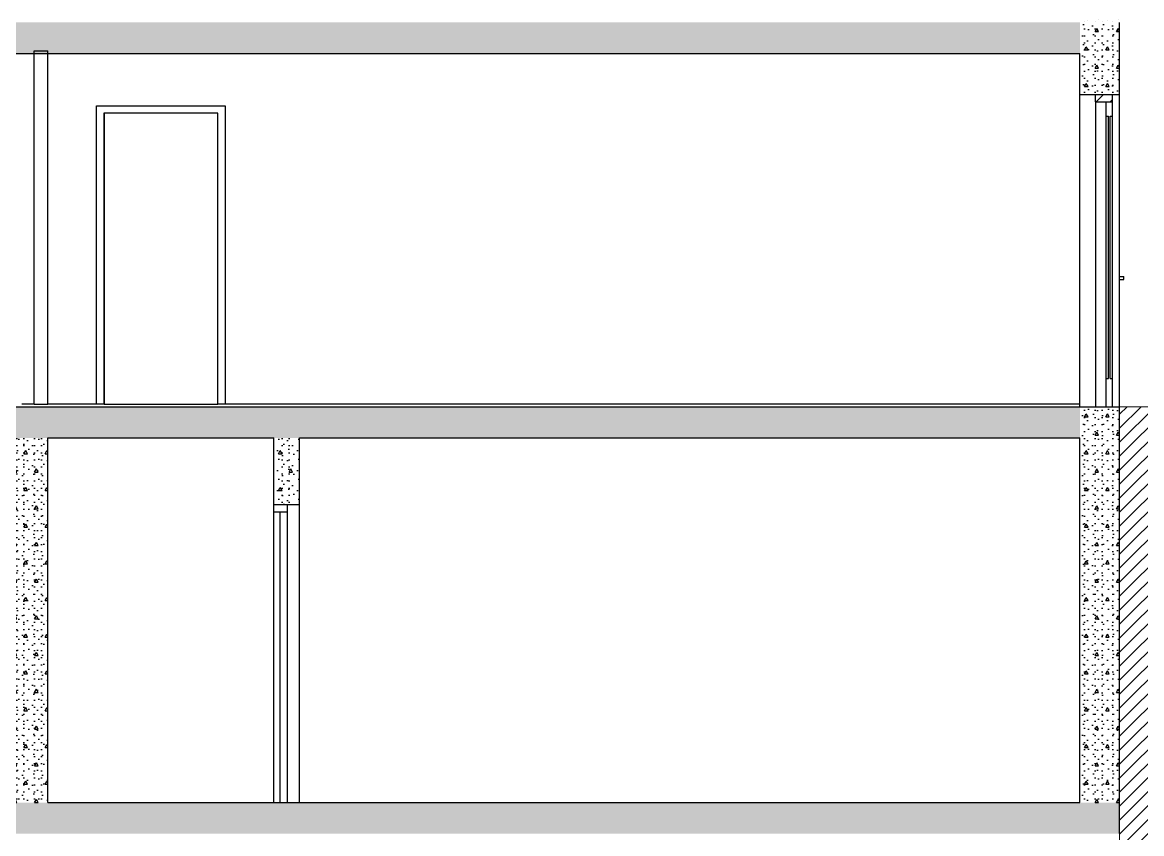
# Model space of a CAD drawing. Header units: millimetres. Extents: x 15 to 2176, y 3 to 641.
# Drawn here: x 812 to 970.3, y 88.1 to 202.9 of the extents above; entities that cross this region are included whole.
import ezdxf
from ezdxf.xclip import XClip

# ---------------------------------------------------------------- set-up
doc = ezdxf.new("R2010")
doc.units = ezdxf.units.MM
doc.header["$MEASUREMENT"] = 0
doc.header["$XCLIPFRAME"] = 0
for name, color, linetype in [('A--------P-', 7, 'Continuous'), ('A-01SB-----', 3, 'Continuous'), ('A-01SC-----', 7, 'Continuous'), ('A-01SF-----', 7, 'Continuous'), ('A-27B------', 7, 'Continuous')]:
    doc.layers.add(name, color=color, linetype=linetype)
doc.layers.add('A-L-10--EF-', color=4, linetype='Continuous', lineweight=0)
pattern_1 = [(0, (963.7575, 92.474), (0, 5.19615), [0.5, -2.5]), (0, (965.2575, 95.072), (0, 5.19615), [0.5, -2.5]), (60, (963.7575, 92.474), (-4.5, 2.59808), [0.5, -2.5]), (60, (966.7575, 92.474), (-4.5, 2.59808), [0.5, -2.5]), (120, (964.2575, 92.474), (4.5, 2.59808), [0.5, -2.5]), (120, (967.2575, 92.474), (4.5, 2.59808), [0.5, -2.5]), (0, (963.7575, 92.9741), (0, 1), [0, -1, 0, -1.5]), (45, (964.2575, 92.9741), (-0.7071068, 0.7071068), [0, -0.75, 0, -1.25])]
pattern_2 = [(45, (963.7575, 92.4741), (-0.98995, 0.98995), [])]

# ---------------------------------------------------------------- blocks, each defined once
blk = doc.blocks.new('Drawing_2_2', base_point=(803.38, 329.56))
at = {"layer": 'A-01SC-----', "linetype": 'Continuous'}
h = blk.add_hatch(dxfattribs=at)
h.set_pattern_fill('BETONG__STD__0002', color=256, style=0, pattern_type=2)
h.set_pattern_definition(pattern_1)
h.paths.add_polyline_path([(967.22, 202.87), (967.22, 257.27), (961.62, 257.27), (961.62, 202.87)])
h = blk.add_hatch(dxfattribs=at)
h.set_pattern_fill('BETONG__STD__0002', color=256, style=0, pattern_type=2)
h.set_pattern_definition(pattern_1)
h.paths.add_polyline_path([(961.62, 192.67), (966.22, 192.67), (967.22, 192.67), (967.22, 202.87), (961.62, 202.87)])
h = blk.add_hatch(dxfattribs=at)
h.set_pattern_fill('BRANDSÄKRARE_0002', color=256, style=0, pattern_type=2)
h.set_pattern_definition(pattern_2)
h.paths.add_polyline_path([(966.22, 191.63), (966.22, 192.67), (963.82, 192.67), (963.82, 191.63)])
h = blk.add_hatch(dxfattribs=at)
h.set_pattern_fill('BETONG__STD__0002', color=256, style=0, pattern_type=2)
h.set_pattern_definition(pattern_1)
h.paths.add_polyline_path([(961.62, 148.47), (961.62, 92.47), (967.22, 92.47), (967.22, 148.47)])
at = {"layer": 'A-01SF-----', "linetype": 'Continuous'}
h = blk.add_hatch(dxfattribs=at)
h.set_pattern_fill('BETONG__STD__0002', color=256, style=0, pattern_type=2)
h.set_pattern_definition(pattern_1)
h.paths.add_polyline_path([(851.9, 202.87), (715.76, 202.87), (715.76, 198.47), (851.9, 198.47)])
h = blk.add_hatch(dxfattribs=at)
h.set_pattern_fill('BETONG__STD__0002', color=256, style=0, pattern_type=2)
h.set_pattern_definition(pattern_1)
h.paths.add_polyline_path([(961.62, 198.47), (961.62, 202.87), (851.9, 202.87), (851.9, 198.47)])
h = blk.add_hatch(dxfattribs=at)
h.set_pattern_fill('BETONG__STD__0002', color=256, style=0, pattern_type=2)
h.set_pattern_definition(pattern_1)
h.paths.add_polyline_path([(851.9, 148.47), (715.76, 148.47), (715.76, 144.07), (851.9, 144.07)])
h = blk.add_hatch(dxfattribs=at)
h.set_pattern_fill('BETONG__STD__0002', color=256, style=0, pattern_type=2)
h.set_pattern_definition(pattern_1)
h.paths.add_polyline_path([(961.62, 144.07), (961.62, 148.47), (851.9, 148.47), (851.9, 144.07)])
h = blk.add_hatch(dxfattribs=at)
h.set_pattern_fill('BETONG__STD__0002', color=256, style=0, pattern_type=2)
h.set_pattern_definition(pattern_1)
h.paths.add_polyline_path([(851.9, 92.47), (699.36, 92.47), (699.36, 88.07), (851.9, 88.07)])
h = blk.add_hatch(dxfattribs=at)
h.set_pattern_fill('BETONG__STD__0002', color=256, style=0, pattern_type=2)
h.set_pattern_definition(pattern_1)
h.paths.add_polyline_path([(967.22, 88.07), (967.22, 92.47), (851.9, 92.47), (851.9, 88.07)])
at = {"layer": 'A-27B------', "linetype": 'Continuous'}
h = blk.add_hatch(dxfattribs=at)
h.set_pattern_fill('BETONG__STD__0002', color=256, style=0, pattern_type=2)
h.set_pattern_definition(pattern_1)
h.paths.add_polyline_path([(810.62, 144.07), (810.62, 92.47), (815.62, 92.47), (815.62, 144.07)])
h = blk.add_hatch(dxfattribs=at)
h.set_pattern_fill('BETONG__STD__0002', color=256, style=0, pattern_type=2)
h.set_pattern_definition(pattern_1)
h.paths.add_polyline_path([(847.62, 144.07), (847.62, 134.67), (851.22, 134.67), (851.22, 144.07)])
h = blk.add_hatch(dxfattribs=at)
h.set_pattern_fill('FALSAD_PLÅT__LIGGANDE_60_A9', color=256, style=0, pattern_type=2)
h.set_pattern_definition([(0, (963.758, 92.474), (0, 12), [])])
h.paths.add_polyline_path([(847.62, 133.63), (849.52, 133.63), (849.52, 134.67), (847.62, 134.67)])
at = {"layer": 'A-L-10--EF-', "linetype": 'Continuous'}
h = blk.add_hatch(dxfattribs=at)
h.set_pattern_fill('BRANDSÄKRARE_0002', color=256, style=0, pattern_type=2)
h.set_pattern_definition(pattern_2)
h.paths.add_polyline_path([(967.22, 18.47), (1003.22, 18.47), (1003.22, 148.47), (967.22, 148.47)])
at = {"layer": 'A-01SB-----'}
for p, q in [((813.7, 198.87), (815.62, 198.87)), ((813.7, 148.87), (813.7, 198.87)), ((815.62, 148.87), (815.62, 198.87)), ((822.52, 190.03), (822.52, 191.07)), ((822.52, 191.07), (840.72, 191.07)), ((822.52, 148.87), (822.52, 190.03)), ((823.56, 190.03), (823.56, 148.87)), ((839.68, 190.03), (823.56, 190.03)), ((839.66, 190.01), (823.58, 190.01)), ((823.58, 190.01), (823.58, 148.87)), ((839.66, 148.87), (839.66, 190.01)), ((839.68, 148.87), (839.68, 190.03)), ((840.72, 191.07), (840.72, 190.03)), ((840.72, 190.03), (840.72, 148.87)), ((813.7, 148.87), (811.97, 148.87)), ((813.7, 148.87), (815.62, 148.87)), ((822.52, 148.87), (815.62, 148.87)), ((823.56, 148.87), (822.52, 148.87)), ((823.58, 148.87), (839.66, 148.87)), ((840.72, 148.87), (839.68, 148.87)), ((961.62, 148.87), (840.72, 148.87))]:
    blk.add_line(p, q, dxfattribs=at)
at = {"layer": 'A-01SC-----'}
for p, q in [((967.22, 192.67), (967.22, 202.87)), ((961.62, 192.67), (961.62, 198.47)), ((961.62, 192.67), (966.22, 192.67)), ((961.62, 148.47), (961.62, 192.67)), ((963.82, 192.67), (966.22, 192.67)), ((963.82, 191.63), (963.82, 192.67)), ((963.82, 191.63), (963.82, 148.47)), ((963.82, 191.63), (966.22, 191.63)), ((965.34, 191.61), (966.22, 191.61)), ((965.34, 189.61), (965.34, 191.61)), ((966.22, 192.67), (967.22, 192.67)), ((966.22, 191.63), (966.22, 192.67)), ((966.22, 191.63), (966.22, 191.61)), ((966.22, 189.61), (966.22, 191.61)), ((967.22, 148.47), (967.22, 192.67)), ((965.34, 152.47), (965.34, 189.61)), ((965.34, 189.61), (965.65, 189.61)), ((965.65, 152.47), (965.65, 189.61)), ((965.91, 152.47), (965.91, 189.61)), ((965.91, 189.61), (966.22, 189.61)), ((966.22, 152.47), (966.22, 189.61)), ((967.22, 166.92), (967.82, 166.89)), ((967.22, 166.47), (967.82, 166.47)), ((967.82, 166.47), (967.82, 166.89)), ((965.34, 152.47), (965.65, 152.47)), ((965.34, 148.47), (965.34, 152.47)), ((965.91, 152.47), (966.22, 152.47)), ((966.22, 148.47), (966.22, 152.47)), ((961.62, 148.47), (967.22, 148.47)), ((965.34, 148.47), (966.22, 148.47)), ((967.22, 92.47), (967.22, 148.47)), ((961.62, 92.47), (961.62, 144.07))]:
    blk.add_line(p, q, dxfattribs=at)
at = {"layer": 'A-01SF-----'}
for p, q in [((715.76, 198.47), (851.9, 198.47)), ((851.9, 198.47), (961.62, 198.47)), ((715.76, 148.47), (851.9, 148.47)), ((851.9, 148.47), (961.62, 148.47)), ((815.62, 144.07), (847.62, 144.07)), ((851.22, 144.07), (851.9, 144.07)), ((851.9, 144.07), (961.62, 144.07)), ((815.62, 92.47), (851.9, 92.47)), ((851.9, 92.47), (961.62, 92.47)), ((967.22, 88.07), (967.22, 92.47))]:
    blk.add_line(p, q, dxfattribs=at)
at = {"layer": 'A-27B------'}
for p, q in [((815.62, 92.47), (815.62, 144.07)), ((847.62, 134.67), (847.62, 144.07)), ((851.22, 134.67), (851.22, 144.07)), ((847.62, 134.67), (851.22, 134.67)), ((847.62, 134.67), (849.52, 134.67)), ((847.62, 133.63), (847.62, 134.67)), ((849.52, 133.63), (849.52, 134.67)), ((851.22, 92.47), (851.22, 134.67)), ((847.62, 133.61), (847.62, 133.63)), ((847.62, 133.63), (849.52, 133.63)), ((847.62, 133.61), (848.5, 133.61)), ((847.62, 92.47), (847.62, 133.61)), ((848.5, 92.47), (848.5, 133.61)), ((849.52, 92.47), (849.52, 133.63)), ((847.62, 92.47), (848.5, 92.47))]:
    blk.add_line(p, q, dxfattribs=at)
at = {"layer": 'A-L-10--EF-'}
for p, q in [((967.22, 148.47), (1003.22, 148.47)), ((967.22, 18.47), (967.22, 148.47))]:
    blk.add_line(p, q, dxfattribs=at)

msp = doc.modelspace()

# ---------------------------------------------------------------- block references
at = {"layer": 'A--------P-'}
ref = msp.add_blockref('Drawing_2_2', (803.38, 329.56), dxfattribs=at)
XClip(ref).set_block_clipping_path([(543.1975168981, 18.4741086751), (1063.5621721229, 640.6436337123)])

doc.saveas('drawing.dxf')
